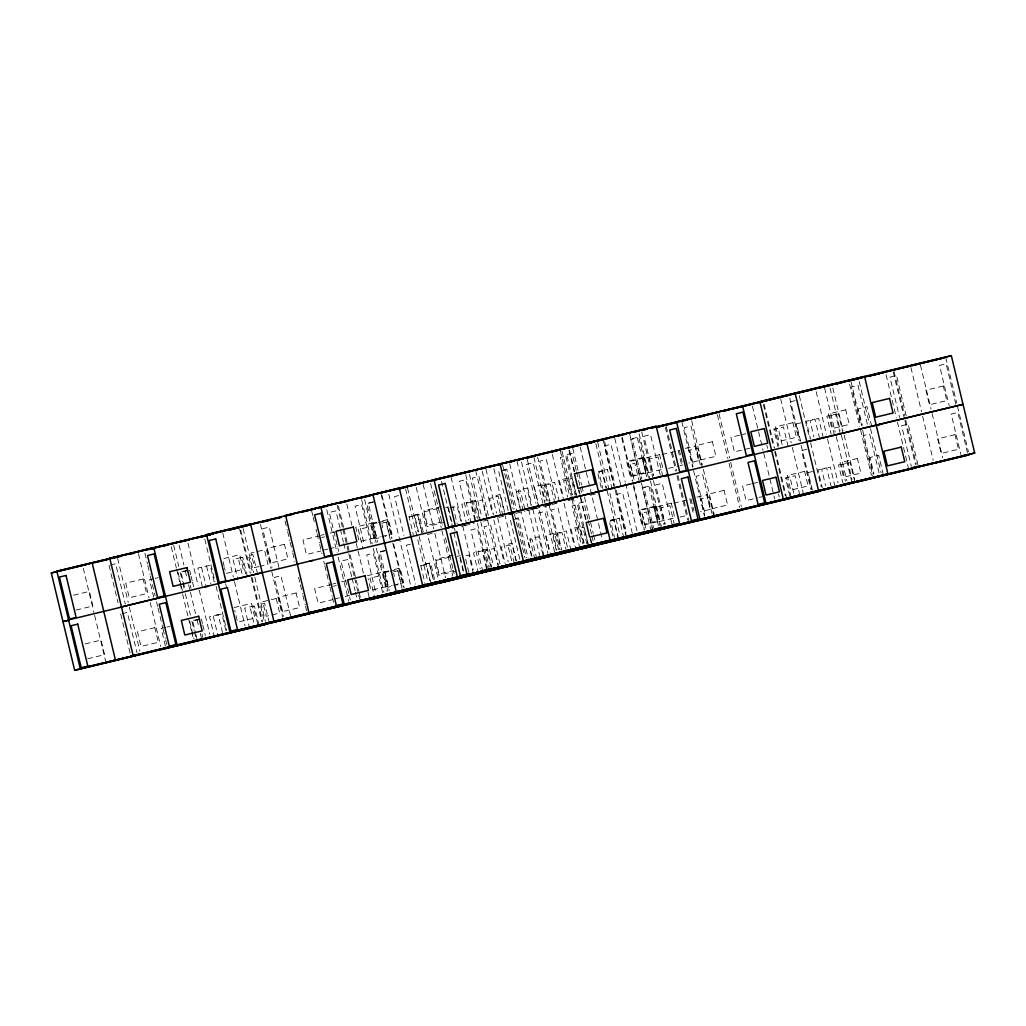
<?xml version="1.0" encoding="UTF-8"?>
<svg xmlns="http://www.w3.org/2000/svg" width="1026" height="1026" viewBox="0 0 1026 1026"><rect width="100%" height="100%" fill="white"/><g stroke="black" fill="none" stroke-linecap="round" stroke-linejoin="round"><path stroke-width="0.75" stroke-dasharray="5 3.75" d="M110.359 565.044L115.643 563.749L125.339 604.186M373.502 501.701L368.219 502.984L377.555 541.869M398.575 495.584L394.612 496.558L403.949 535.431M504.151 469.857L506.78 469.215L516.488 509.653M373.413 502.201L366.821 503.804L376.157 542.69M501.419 470.998L505.369 470.036L514.706 508.922M795.112 400.653L789.84 401.935L799.164 440.821M381.685 523.222L386.084 522.144L390.393 540.112M800.844 422.802L796.445 423.879L800.767 441.847M461.29 526.248L465.894 525.132M513.667 513.577L508.832 514.731L513.359 513.564M548.692 505.164L545.601 505.946L556.554 551.552M515.873 513.346L525.068 511.076M526.607 510.73L558.824 502.855M568.045 500.637L572.572 499.495M122.043 613.715L127.327 612.432L137.035 652.869M385.186 550.385L379.915 551.667L389.239 590.553M410.259 544.267L406.309 545.229L415.645 584.115M515.834 518.54L518.476 517.899L528.185 558.336M385.109 550.885L378.504 552.488L387.841 591.374M513.103 519.682L517.066 518.72L526.389 557.605M806.808 449.337L801.524 450.619L810.861 489.505M393.368 571.892L397.767 570.828L402.089 588.796M812.541 471.485L808.142 472.563L812.451 490.518M223.848 558.542L239.763 554.733L243.265 569.34L225.912 573.483L224.502 567.647M321.305 535.239L324.19 534.546M329.974 533.161L334.322 532.122M441.295 506.549L423.93 510.691L427.432 525.286L441.898 521.836M739.592 435.204L730.91 437.281L734.411 451.876L751.776 447.734M741.041 434.857L746.825 433.472M320.304 535.713L302.939 539.868L306.441 554.463L320.907 551.013M376.927 522.183L371.143 523.555L374.644 538.163L380.441 536.778M382.711 520.798L388.508 519.413L392.009 534.007L381.877 536.431M685.355 448.413L695.487 446.002L698.988 460.597L688.856 463.021M73.487 595.221L89.403 591.425L92.904 606.02L75.539 610.162M662.001 454.492L679.366 450.337L682.162 462.008M377.017 522.901L372.528 523.978L376.029 538.573L383.506 536.778M378.504 522.542L385.981 520.759L389.482 535.354L384.994 536.431M437.974 508.486L423.507 511.948L427.008 526.543L444.373 522.388M445.643 507.652L448.542 506.959M321.689 537.534L324.588 536.842M409.066 517.078L417.749 515.014L422.058 532.969M186.719 570.456L178.037 572.534L180.909 584.512M367.013 527.428L358.33 529.493L362.999 548.961M598.825 471.986L607.507 469.908M153.849 578.715L149.514 579.754L153.823 597.722M155.298 578.369L158.184 577.689M188.22 570.636L180.986 572.367L185.655 591.835M449.991 508.037L457.224 506.318L461.533 524.273M323.357 550.18L327.704 549.141M329.141 548.795L337.823 546.717M668.401 468.395L678.532 465.971M679.969 465.624L682.867 464.932M259.039 566.544L254.563 567.622L251.049 553.027L264.503 549.808L268.004 564.403L260.54 566.185M508.832 514.706L513.423 513.603M590.348 495.237L596.516 493.762M432.19 533.366L427.534 534.456L438.487 580.088M464.727 525.556L474.038 523.363M483.323 521.105L491.082 519.284M498.828 517.425L506.587 515.578M234.095 607.572L251.447 603.416L254.948 618.011L237.596 622.166L234.787 610.496M332.988 583.922L335.887 583.23M341.671 581.845L346.006 580.806M367.411 575.689L384.776 571.533L388.277 586.128L370.912 590.283L368.116 578.613M452.979 555.22L435.614 559.375L439.128 573.97L453.595 570.507M751.276 483.887L742.593 485.965L746.094 500.56L757.675 497.79M752.725 483.541L758.509 482.156M331.988 584.397L314.623 588.552L318.137 603.147L332.604 599.684M388.623 570.854L382.826 572.239L386.34 586.834L392.124 585.448M394.407 569.468L400.191 568.096L403.693 582.691L393.574 585.102M697.039 497.097L707.17 494.673L710.672 509.281L700.553 511.692M85.171 643.905L101.087 640.109L104.588 654.703L87.236 658.846M673.697 503.163L691.049 499.021L693.858 510.691M388.7 571.585L384.224 572.649L387.725 587.257L395.19 585.461M390.201 571.226L397.665 569.443L401.166 584.038L396.69 585.102M449.657 557.169L435.204 560.619L438.705 575.227L456.057 571.072M457.327 556.336L460.225 555.643M333.386 586.218L336.272 585.525M420.75 565.762L429.432 563.684L433.382 580.152M198.403 619.14L189.72 621.217L194.042 639.185M378.697 576.099L370.014 578.177L374.682 597.645M610.508 520.669L619.191 518.592M165.532 627.399L161.197 628.438L165.866 647.906M166.981 627.053L169.88 626.36M199.903 619.319L192.67 621.051L195.556 633.029M466.009 555.682L468.908 554.989L473.217 572.957M335.04 598.863L339.388 597.825M345.172 596.439L349.507 595.401M759.125 497.443L763.459 496.404M680.084 517.078L687.317 515.347M945.754 357.446L956.707 403.051M957.438 406.129L968.39 451.735M955.822 404.244L946.113 363.807L939.521 365.423L949.23 405.86M967.518 452.928L957.809 412.49L951.205 414.106L960.913 454.531M920.437 364.987L931.018 409.079M932.121 413.67L942.702 457.763M910.921 367.539L921.515 411.631M922.618 416.223L933.198 460.315M906.227 415.94L896.519 375.503L889.927 377.106L899.635 417.544M917.911 464.624L908.202 424.187L901.61 425.79L911.319 466.227M894.044 371.425L904.624 415.517M905.727 420.096L916.308 464.188M893.21 371.899L904.163 417.518M904.894 420.583L915.487 464.675M886.079 374.811L896.301 417.377M897.404 421.968L908.356 467.587M871.677 426.188L867.008 406.719L858.326 408.797L862.276 425.264M883.36 474.871L878.692 455.403L870.01 457.481L873.96 473.948M859.211 381.518L869.432 424.084M870.535 428.676L881.116 472.768M867.355 424.2L858.018 385.327L851.426 386.93L860.763 425.816M879.051 472.883L869.715 433.998L863.11 435.614L872.818 476.051M850.99 381.595L861.583 425.687M862.686 430.279L873.267 474.371M849.592 384.134L859.814 426.713M860.545 429.779L871.497 475.397M832.817 387.943L843.039 430.522M844.142 435.114L854.722 479.206M843.154 433.408L838.473 413.953L829.79 416.03L834.112 433.985M854.838 482.092L850.169 462.636L841.487 464.701L845.437 481.168M830.072 388.059L840.294 430.638M841.397 435.229L851.978 479.322M840.191 433.575L835.523 414.106L826.841 416.184L831.163 434.152M851.888 482.258L847.207 462.79L838.537 464.868L842.846 482.836M824.596 388.02L835.19 432.113M836.293 436.704L846.873 480.796M816.17 391.688L826.392 434.267M827.495 438.846L838.075 482.938M823.327 437.91L818.658 418.454L809.976 420.519L813.926 436.986M835.01 486.593L830.342 467.125L821.659 469.203L825.609 485.67M819.646 438.628L814.977 419.172L806.295 421.237L810.617 439.205M831.342 487.312L826.661 467.843L817.991 469.921L822.301 487.889M799.28 395.561L809.501 438.14M810.604 442.732L821.185 486.824M789.776 398.126L799.998 440.693M801.101 445.284L811.681 489.376M780.606 398.742L791.2 442.834M792.303 447.426L803.255 493.044M788.135 446.49L783.466 427.021L774.784 429.099L778.734 445.566M799.818 495.173L795.15 475.705L786.467 477.783L790.777 495.75M782.133 444.566L778.183 428.099L773.784 429.163L778.452 448.631M793.816 493.237L789.866 476.769L785.467 477.847L790.135 497.302M764.088 404.141L774.681 448.234M775.412 451.299L786.365 496.917M763.382 404.552L773.604 447.131M774.707 451.709L785.288 495.802M766.82 445.361L767.538 448.349M778.516 494.045L779.234 497.033M752.443 406.206L763.036 450.299M763.767 453.364L774.72 498.982M719.034 413.76L729.614 457.852M730.717 462.431L741.298 506.523M717.379 414.709L727.96 458.802M729.063 463.393L739.643 507.485M691.691 420.737L702.271 464.829M703.374 469.421L714.327 515.026M702.387 467.715L697.706 448.259L689.036 450.337L692.986 466.804M714.07 516.399L709.402 496.943L700.72 499.021L704.67 515.488M700.309 464.868L690.985 425.995L684.38 427.598L693.717 466.484M712.006 513.551L702.669 474.679L696.064 476.282L705.401 515.167M681.815 421.776L692.768 467.381M693.512 470.447L704.452 516.065M678.122 450.145L681.623 464.74M689.805 498.828L693.32 513.423M666.246 426.624L676.827 470.716M677.929 475.307L688.882 520.913M665.297 427.162L675.877 471.255M676.98 475.846L687.574 519.938M662.86 476.449L658.192 456.98L649.509 459.058L653.459 475.525M674.544 525.132L669.875 505.664L661.193 507.742L665.143 524.209M660.244 475.089L650.535 434.665L643.93 436.268L653.267 475.141M671.927 523.773L662.219 483.336L655.627 484.952L664.963 523.824M641.737 431.959L652.69 477.565M653.421 480.643L664.014 524.735M639.121 433.729L649.702 477.821M650.446 480.886L661.398 526.505M648.445 477.488L638.736 437.05L632.144 438.666L641.853 479.104M660.141 526.171L650.433 485.734L643.828 487.35L653.536 527.774M646.675 476.757L637.338 437.871L630.734 439.487L640.442 479.924M658.359 525.44L649.022 486.555L642.43 488.158L652.138 528.595M629.746 434.229L640.686 479.835M641.43 482.913L652.382 528.518M639.506 482.733L634.825 463.265L630.426 464.342L634.389 480.809M651.189 531.417L646.521 511.948L642.122 513.026L646.072 529.493M622.256 437.345L632.837 481.438M633.581 484.503L644.52 530.121M621.756 437.884L631.978 480.45M633.452 486.555L643.674 529.134M614.792 438.333L625.257 481.951M625.642 483.502L637.236 531.801M620.653 484.747L610.945 444.309L604.34 445.912L614.048 486.35M632.337 533.43L622.628 492.993L616.036 494.596L625.745 535.033M604.66 441.629L614.882 484.208M616.344 490.313L626.565 532.879M603.352 440.654L614.292 486.273M615.036 489.338L625.988 534.956M612.176 489.376L607.443 469.395L598.774 471.473L602.775 488.453M623.872 538.047L619.14 518.079L610.457 520.156L614.471 537.137M597.671 442.347L620.114 535.816M595.862 443.771L606.443 487.863M607.187 490.941L618.127 536.547M606.648 490.736L601.967 471.28L597.568 472.345L601.531 488.812M618.332 539.419L613.663 519.951L609.264 521.028L613.215 537.496M580.152 446.964L602.519 540.099M572.777 448.285L581.537 484.772M581.896 486.298L583.358 492.377M584.461 496.969L593.22 533.456M593.579 534.982L595.042 541.061M576.189 470.408L572.085 453.3L565.493 454.903L575.201 495.34M576.574 471.96L579.934 485.965M580.306 487.517L581.793 493.737M587.885 519.092L583.781 501.983L577.176 503.586L586.885 544.024M588.257 520.644L591.617 534.636M591.989 536.2L593.477 542.421M569.468 450.209L574.573 471.498M578.959 489.735L580.049 494.301M580.793 497.366L586.269 520.169M590.643 538.419L591.733 542.985M568.994 450.478L574.098 471.768M578.484 490.018L579.215 493.057M580.318 497.636L585.795 520.451M590.168 538.688L591.271 543.254M576.317 494.699L566.98 455.813L560.388 457.429L569.712 496.302M588.001 543.382L578.664 504.497L572.072 506.1L581.409 544.986M576.984 497.943L572.316 478.488L563.633 480.566L567.583 497.033M588.68 546.627L583.999 527.172L575.33 529.249L579.28 545.717M562.004 451.196L572.482 494.814M572.854 496.366L584.076 543.113M571.931 494.558L567.968 478.09L559.298 480.168L563.967 499.636M583.614 543.241L579.664 526.774L570.982 528.852L575.65 548.32M560.299 450.824L571.251 496.443M571.995 499.508L582.576 543.6M552.321 454.48L562.543 497.059M564.005 503.163L574.227 545.742M559.337 501.727L554.668 482.258L545.986 484.336L549.936 500.803M571.02 550.411L566.352 530.942L557.669 533.02L561.62 549.487M555.707 498.444L546.383 459.571L539.779 461.174L549.487 501.611M567.404 547.127L558.067 508.242L551.462 509.858L561.171 550.295M554.963 503.381L550.282 483.913L541.6 485.991L545.204 500.957M566.647 552.065L561.979 532.597L553.296 534.674L556.887 549.641M537.586 456.865L548.166 500.957M549.269 505.549L559.85 549.641M546.896 501.009L542.946 484.541L534.264 486.619L538.932 506.087M558.58 549.692L554.63 533.225L545.947 535.303L550.616 554.758M533.905 457.263L544.857 502.881M542.882 503.215L533.187 462.777L526.582 464.393L535.918 503.266M554.579 551.898L544.87 511.461L538.265 513.077L547.974 553.514M527.287 459.494L549.731 552.963M521.529 461.995L531.75 504.561M532.853 509.152L543.806 554.758M531.25 506.01L526.941 488.055L518.258 490.12L522.927 509.589M542.934 554.694L538.624 536.726L529.942 538.804L534.61 558.272M517.027 461.136L527.967 506.754M528.711 509.819L539.663 555.438M524.799 508.858L520.49 490.903L516.091 491.967L520.041 508.434M536.842 559.042L532.173 539.573L527.774 540.651L531.725 557.118M509.691 463.79L520.156 507.408M520.541 508.96L532.135 557.259M502.65 465.047L513.231 509.14M514.334 513.718L524.914 557.811M498.777 471.639L508.114 510.525M510.461 520.323L519.797 559.208M504.382 510.986L500.431 494.519L496.033 495.584L500.701 515.052M516.424 561.158L512.115 543.19L507.716 544.267L512.384 563.736M493.891 468.805L504.356 512.423M504.728 513.988L515.95 560.722M502.932 515.822L498.251 496.353L489.582 498.431L493.532 514.898M514.257 563.005L509.948 545.037L501.265 547.115L505.215 563.582M485.978 469.049L496.558 513.141M497.661 517.732L508.242 561.825M482.194 471.242L492.416 513.808M493.878 519.913L504.099 562.492M488.312 515.347L478.975 476.474L472.383 478.078L481.707 516.963M499.995 564.031L490.659 525.158L484.067 526.761L493.403 565.634M475.628 470.357L486.58 515.963M487.683 520.554L498.354 565.005M486.927 519.323L482.246 499.867L473.576 501.945L477.526 518.412M498.61 568.006L493.942 548.551L485.26 550.616L489.21 567.083M469.446 474.448L480.04 518.54M480.771 521.606L491.723 567.211M479.219 518.451L474.91 500.496L466.227 502.573L470.896 522.029M490.903 567.134L486.593 549.179L477.911 551.244L482.592 570.712M465.778 474.846L476 517.412M477.475 523.516L488.055 567.609M475.487 520.118L465.778 479.681L459.186 481.297L468.51 520.169M487.17 568.802L477.462 528.364L470.87 529.98L480.206 568.853M474.846 520.105L470.524 502.137L461.854 504.215L466.522 523.683M486.529 568.789L482.22 550.821L473.537 552.899L478.206 572.367M451.042 477.218L461.623 521.311M462.726 525.902L473.307 569.994M452.876 505.921L457.186 523.888M465.637 559.093L468.882 572.572M454.377 528.031L455.108 531.083M448.542 508.383L452.492 524.85M460.225 557.067L464.175 573.534M441.565 481.399L463.637 573.316M434.216 490.672L442.437 524.889M445.528 537.804L454.12 573.572M430.587 483.413L441.18 527.505M441.911 530.583L452.864 576.189M423.135 484.4L433.793 528.826M434.896 533.417L445.566 577.882M416.21 487.324L426.803 531.417M423.251 532.096L418.941 514.141L414.542 515.206L419.211 534.674M434.575 579.28L430.625 562.812L426.226 563.89L430.907 583.345M421.994 532.468L417.685 514.501L409.002 516.578L413.375 535.046M433.331 579.652L429.368 563.184L420.698 565.249L425.418 585.23M407.502 487.927L418.095 532.019M419.185 536.611L429.779 580.703M405.539 488.697L427.97 582.165M388.79 494.263L410.849 586.179M381.967 495.353L392.189 537.919M393.651 544.024L404.244 588.116M381.108 494.365L391.701 538.458M392.791 543.049L403.385 587.141M382.044 524.709L382.762 527.71M393.727 573.393L394.446 576.394M364.602 499.495L374.823 542.074M376.298 548.179L386.52 590.758M361.627 499.752L372.207 543.844M373.31 548.435L383.904 592.528M370.963 543.895L361.627 504.6L355.022 506.203L364.358 545.088M382.647 592.566L373.31 553.27L366.718 554.886L376.042 593.759M346.775 503.92L351.88 525.209M356.266 543.459L357.356 548.012M358.1 551.09L363.576 573.893M367.949 592.143L369.052 596.696M338.426 506.062L343.543 527.338M343.902 528.865L349.02 550.154M350.123 554.745L358.882 591.232M359.241 592.746L360.344 597.312M337.118 505.087L342.594 527.89M342.966 529.416L348.07 550.693M348.814 553.771L354.278 576.574M354.65 578.1L359.754 599.376M340.016 527.967L335.912 510.858L329.32 512.474L338.644 551.347M340.388 529.519L343.377 541.959M343.748 543.524L345.249 549.744M351.713 576.65L347.596 559.542L341.004 561.145L350.341 600.03M352.085 578.202L355.073 590.643M355.445 592.207L356.933 598.427M326.794 509.845L337.015 552.424M338.118 557.003L348.712 601.095M311.673 510.974L312.763 515.527M313.135 517.053L314.225 521.618M316.046 529.211L316.777 532.25M317.149 533.776L319.342 542.895M319.702 544.421L321.895 553.54M323.729 561.171L324.46 564.21M324.819 565.736L329.564 585.5M329.936 587.013L332.116 596.144M332.488 597.658L333.578 602.224M285.061 520.99L287.254 530.109M287.613 531.635L289.807 540.753M290.178 542.279L292.359 551.398M292.731 552.924L294.924 562.043M298.579 577.279L300.041 583.358M300.4 584.871L302.593 594.003M302.952 595.516L305.145 604.647M305.517 606.161L306.607 610.726M278.969 567.545L269.261 527.107L262.656 528.711L271.993 567.596M290.653 616.228L280.944 575.791L274.352 577.394L283.689 616.28M260.45 524.401L271.031 568.494M271.775 571.572L282.727 617.177M257.603 574.06L252.922 554.591L248.523 555.669L252.845 573.637M269.287 622.744L264.618 603.275L260.219 604.352L264.528 622.32M243.085 528.557L253.679 572.649M254.781 577.24L265.362 621.333M240.712 530.198L250.934 572.764M252.037 577.356L262.618 621.448M239.635 529.083L250.229 573.175M251.319 577.766L261.912 621.859M247.407 576.779L242.739 557.323L238.34 558.388L242.29 574.855M259.091 625.462L254.422 606.007L250.023 607.071L253.973 623.539M245.689 573.855L241.726 557.387L233.056 559.452L237.724 578.92M257.731 624.026L253.422 606.058L244.739 608.136L249.408 627.604M222.745 532.956L233.338 577.048M234.441 581.639L245.022 625.732M223.104 561.812L224.155 566.185M225.643 583.781L226.374 586.821M204.815 539.176L215.037 581.755M216.127 586.346L226.72 630.439M214.165 581.704L210.215 565.236L197.864 568.032L202.532 587.5M225.861 630.387L221.898 613.92L213.216 615.998L217.897 635.466M206.534 565.954L210.856 583.922M222.539 632.606L218.23 614.638L209.548 616.716L214.216 636.171M201.532 567.314L206.2 586.782M187.925 543.062L198.146 585.628M199.249 590.219L209.83 634.312M189.669 570.289L190.746 574.791M191.105 576.279L192.183 580.78M192.542 582.268L193.619 586.769M201.352 618.973L202.43 623.475M202.789 624.962L205.315 635.44M190.31 585.423L191.028 588.424M201.994 634.106L202.712 637.108M179.127 545.204L183.872 564.967M185.334 571.046L187.155 578.651M188.617 584.73L189.707 589.296M190.451 592.361L195.556 613.651M197.018 619.73L198.839 627.335M200.301 633.414L201.404 637.98M195.915 634.53L197.351 640.519M173.65 545.165L178.768 566.455M180.23 572.534L182.41 581.652M182.782 583.178L184.244 589.257M185.347 593.849L190.451 615.125M191.913 621.217L194.106 630.336M194.465 631.862L195.928 637.941M181.269 586.013L182.346 590.501M171.278 546.794L176.382 568.083M176.754 569.61L179.665 581.768M180.037 583.294L181.499 589.373M182.59 593.964L188.066 616.767M188.438 618.28L191.362 630.451M191.721 631.965L193.183 638.057M144.884 553.232L147.436 563.877M147.795 565.39L149.988 574.522M150.36 576.035L155.106 595.798M156.568 601.916L157.658 606.469M158.03 607.995L162.775 627.758M163.134 629.284L165.327 638.403M165.686 639.916L166.789 644.482M138.459 553.745L149.052 597.837M150.155 602.429L160.736 646.521M117.644 558.413L128.237 602.506M129.34 607.097L139.921 651.189M109.038 565.364L118.003 602.685M120.722 614.035L130.43 654.473M83.298 568.237L93.879 612.33M94.623 615.395L105.563 661.013M642.802 457.609L629.361 460.828L632.862 475.423L646.303 472.204L642.802 457.609M943.292 386.007L925.939 390.162L929.441 404.757L946.806 400.602L943.292 386.007M373.092 522.85L355.727 527.005L359.228 541.6L376.593 537.444L373.092 522.85M644.187 458.019L626.835 462.175L630.336 476.769L647.701 472.614L644.187 458.019M712.39 441.706L695.038 445.861L698.539 460.456L715.904 456.301L712.39 441.706M845.719 409.823L828.367 413.978L831.868 428.573L849.22 424.418L845.719 409.823M284.433 544.293L267.068 548.448L270.569 563.043L287.934 558.888L284.433 544.293M659.615 454.582L642.25 458.725L645.752 473.319L663.117 469.177L659.615 454.582M792.931 422.686L775.579 426.842L779.08 441.436L796.433 437.294L792.931 422.686M143.14 578.997L125.775 583.14L129.289 597.735L146.641 593.592L143.14 578.997M536.906 507.998L530.275 509.576L536.919 508.024M550.859 504.651L545.588 505.921L550.872 504.689M654.498 506.293L641.045 509.499L644.546 524.106L657.999 520.887L654.498 506.293M954.988 434.691L937.623 438.846L941.124 453.441L958.489 449.285L954.988 434.691M655.883 506.703L638.518 510.858L642.019 525.453L659.385 521.298L655.883 506.703M724.087 490.39L706.722 494.545L710.223 509.14L727.588 504.984L724.087 490.39M857.403 458.507L840.05 462.662L843.552 477.257L860.917 473.101L857.403 458.507M296.116 592.977L278.751 597.132L282.265 611.727L299.618 607.572L296.116 592.977M671.299 503.253L653.934 507.408L657.448 522.003L674.8 517.848L671.299 503.253M804.615 471.37L787.263 475.525L790.764 490.12L808.129 485.965L804.615 471.37M276.186 598.491L262.746 601.711L266.247 616.305L279.688 613.086L276.186 598.491M154.823 627.668L137.471 631.824L140.972 646.418L158.325 642.276L154.823 627.668"/><path stroke-width="1.5" d="M204.584 638.788L80.246 668.554L56.879 571.226L213.588 533.584L153.528 548.217M109.782 558.285L153.772 547.563L177.139 644.905L133.149 655.627L109.782 558.285L280.868 517.168L262.412 521.683M206.559 534.7L250.549 523.978L273.916 621.32L229.927 632.042L206.559 534.7L379.197 493.211M595.773 544.101L308.993 612.804L285.626 515.475L597.299 440.782M266.093 624.372L74.667 670.311L51.3 572.983L117.285 556.9M144.153 550.192L170.547 543.754M311.301 509.447L337.695 503.022M229.927 632.042L679.584 523.593L656.217 426.265L433.998 479.706L457.378 577.035M216.691 532.827L226.002 530.557M259.693 522.349L228.541 529.942L234.723 528.493M338.272 503.189L468.728 471.396M148.834 549.603L154.977 548.102L150.437 549.269M162.647 546.242L167.251 545.114M179.422 542.151L188.733 539.881M196.299 538.034L210.202 534.649M230.068 529.801L239.276 527.556L228.862 530.057M406.629 486.773L412.49 485.349M415.427 484.631L422.75 482.848M475.538 469.985L586.782 442.86L610.149 540.202L508.973 564.864M492.57 466.227L501.804 463.97M509.499 462.098L514.116 460.969L504.818 463.098M517.207 460.225L523.363 458.725M526.441 457.968L535.675 455.724L526.415 457.929M538.74 454.967L557.105 450.491M560.17 449.747L570.879 447.144M572.405 446.772L656.217 426.265M569.392 447.746L578.702 445.476M586.474 443.578L608.213 438.282M611.316 437.525L614.42 436.768L611.393 437.486M592.105 442.45L587.488 443.565L592.13 442.488M599.8 440.564L604.417 439.436M616.741 436.435L625.975 434.19M633.67 432.318L639.826 430.817M650.548 428.201L829.341 385.019M795.099 393.048L759.907 401.628L783.274 498.957L818.466 490.39L795.099 393.048L951.333 355.689L974.7 453.017L908.715 469.1M763.357 401.102L864.533 376.439L887.9 473.781L786.724 498.444M662.847 425.841L656.64 427.355L675.172 422.879M724.728 410.759L729.435 409.605M732.32 408.912L850.631 380.069M835.19 384.147L844.513 381.877M847.617 381.121L858.48 378.479L792.136 394.343M885.348 371.771L951.333 355.689M912.088 365.654L944.228 357.817L676.557 421.866L699.937 519.194M870.099 375.926L879.192 373.708M165.455 596.221L121.466 606.943L219.705 583.268M262.233 572.636L218.243 583.358L297.886 564.133M68.562 619.896L122.453 606.853M297.309 564.146L385.468 542.908M384.583 543.126L446.464 528.198M547.833 503.894L551 503.086M569.315 498.649L572.457 497.854M595.401 492.3L598.466 491.518M663.771 476.513L772.835 450.016M771.59 450.311L963.016 404.347L806.782 441.731M132.123 655.717L134.765 655.063M80.246 668.554L384.622 595.567M308.993 612.804L344.185 604.224L320.817 506.895M132.328 656.101L105.934 662.539L446.207 580.549L177.139 644.905M167.52 647.521L193.914 641.096M232.017 631.824L236.416 630.746M264.888 623.808L269.287 622.744M334.681 606.789L361.062 600.351M422.648 585.346L396.254 591.771L372.887 494.442L399.281 488.004L422.648 585.346L544.165 556.284M430.907 583.345L435.306 582.281M74.667 670.311L140.652 654.229M175.369 645.931L307.338 613.766M351.084 603.147L356.368 601.852M360.126 600.903L524.594 560.85M548.346 555.066L554.951 553.45M561.543 551.847L566.827 550.564M587.257 545.575L592.541 544.293M653.908 529.339L660.513 527.723M161.467 649.561L262.643 624.898M550.372 555.643L387.61 595.311L474.41 574.56M974.7 453.017L603.16 542.78L916.218 467.715L786.019 498.854M404.975 591.168L369.783 599.735L592.002 546.294M532.443 560.106L536.842 559.042M582.152 548.102L584.794 547.448M911.691 467.779L918.296 466.176M439.218 583.14L550.475 556.079M603.262 543.216L620.858 538.932M646.79 532.481L651.189 531.417M779.952 500.034L782.876 499.316M557.272 554.604L689.241 522.439M706.144 518.271L712.749 516.668M742.029 509.576L873.998 477.411M874.511 477.282L879.795 475.987M962.606 455.775L965.248 455.121M653.113 531.558L505.202 567.057M688.305 522.978L714.699 516.553M855.453 482.246L881.847 475.808M917.039 467.24L943.433 460.802L821.916 489.864M740.374 510.525L411.593 589.296M933.929 463.354L969.121 454.775L664.745 527.774M551.59 451.44L638.39 430.689M285.626 515.475L480.117 468.997M483.208 468.254L501.727 463.829M517.155 460.135L523.324 458.66M585.731 443.63L608.38 438.217M650.625 428.227L780.247 397.229M860.711 377.94L891.863 370.489M894.98 369.745L908.998 366.397M381.505 492.865L472.011 471.152M479.783 469.292L484.439 468.177M487.555 467.433L493.775 465.945M526.915 457.942L531.442 456.852M552.578 451.799L557.105 450.722M655.396 427.367L683.175 420.724M686.253 419.98L717.123 412.606M724.869 410.746L729.512 409.643M732.615 408.899L738.81 407.412M741.913 406.681L751.212 404.449M758.958 402.602L776.605 398.178M779.632 397.46L789.007 395.215M796.753 393.356L810.694 390.021M818.197 388.226L832.086 384.904M835.497 384.096L840.153 382.98M852.555 380.018L861.853 377.786M874.242 374.823L883.553 372.605M283.971 516.424L293.231 514.218M300.939 512.372L314.828 509.05M322.549 507.203L327.179 506.1M339.516 503.15L348.776 500.932M361.126 497.982L370.386 495.763M399.704 488.748L404.334 487.645M682.931 421.019L687.574 419.916M699.976 416.941L704.631 415.838M237.814 527.749L247.074 525.53M262.502 521.849L268.671 520.374M276.392 518.528L281.021 517.412M56.879 571.226L213.421 533.738M242.739 526.736L247.369 525.62M264.349 521.567L268.979 520.464M184.09 541.061L188.784 539.933M201.058 536.996L210.484 534.751M51.3 572.983L86.953 564.454M94.7 562.594L108.653 559.26M111.744 558.516L121.042 556.297M128.801 554.45L133.444 553.335M667.9 474.91L445.682 528.364L667.913 474.948M394.805 540.651L397.934 539.933M450.337 527.249L453.441 526.53M492.66 517.13L495.725 516.424M878.436 424.867L881.539 424.161M309.762 561.145L312.892 560.427M737.617 458.699L740.952 457.942M767.294 451.607L770.398 450.901M233.736 579.652L236.852 578.933M154.015 599.158L157.119 598.44M205.162 586.923L208.458 586.167M575.65 548.32L584.333 546.242M843.205 484.336L851.888 482.258M460.559 576.137L469.241 574.06M482.592 570.712L491.262 568.635M679.584 523.593L523.35 560.953L499.983 463.624M335.156 606.366L343.838 604.288M550.616 554.758L559.298 552.693M665.861 527.197L674.544 525.132M791.136 497.238L799.818 495.173M619.473 538.586L623.808 537.547M273.916 621.32L404.116 590.181M426.867 584.884L434.101 583.153M563.787 552.142L571.02 550.411M194.401 640.673L203.071 638.595M491.377 569.738L494.275 569.045M516.694 563.838L819.441 491.3L464.38 576.432M210.561 637.351L349.443 604.134M742.542 405.783L765.909 503.112M92.071 562.646L115.438 659.975M647.496 428.945L641.378 430.433L647.547 428.958M66.036 575.445L59.444 577.048L69.524 619.037L76.116 617.434L66.036 575.445M154.131 553.937L147.539 555.541L157.619 597.53L164.211 595.926L154.131 553.937M215.729 538.919L209.124 540.535L219.205 582.524L225.81 580.908L215.729 538.919M321.176 513.256L314.584 514.872L324.665 556.861L331.257 555.246L321.176 513.256M445.181 483.438L438.577 485.041L448.657 527.031L455.262 525.427L445.181 483.438M676.249 428.393L669.645 429.997L679.725 471.986L686.33 470.383L676.249 428.393M742.901 412.144L736.296 413.76L746.377 455.749L752.981 454.133L742.901 412.144M69.114 620.14L62.984 621.628L69.127 620.166M77.732 624.129L71.127 625.732L81.208 667.721L87.813 666.118L77.732 624.129M165.827 602.608L159.222 604.224L169.303 646.213L175.908 644.61L165.827 602.608M227.413 587.603L220.808 589.206L230.888 631.208L237.493 629.592L227.413 587.603M332.86 561.94L326.268 563.556L336.348 605.545L342.94 603.929L332.86 561.94M456.865 532.122L450.26 533.725L460.341 575.714L466.945 574.111L456.865 532.122M687.933 477.077L681.328 478.68L691.409 520.669L698.013 519.066L687.933 477.077M754.585 460.828L747.992 462.431L758.073 504.433L764.665 502.817L754.585 460.828M591.822 469.639L574.47 473.794L577.971 488.389L595.337 484.234L591.822 469.639M764.28 428.56L750.84 431.779L754.341 446.374L767.781 443.155L764.28 428.56M889.555 398.434L872.203 402.59L875.704 417.184L893.056 413.029L889.555 398.434M353.329 527.095L335.977 531.25L339.478 545.845L356.843 541.69L353.329 527.095M186.976 567.609L169.611 571.751L173.125 586.346L190.477 582.204L186.976 567.609M603.519 518.322L586.154 522.465L589.655 537.073L607.02 532.917L603.519 518.322M901.238 447.118L883.886 451.273L887.387 465.868L904.752 461.713L901.238 447.118M775.964 477.244L762.523 480.45L766.024 495.045L779.478 491.839L775.964 477.244M365.025 575.778L347.66 579.934L351.161 594.529L368.526 590.373L365.025 575.778M198.659 616.28L181.307 620.435L184.808 635.03L202.16 630.875L198.659 616.28"/></g></svg>
